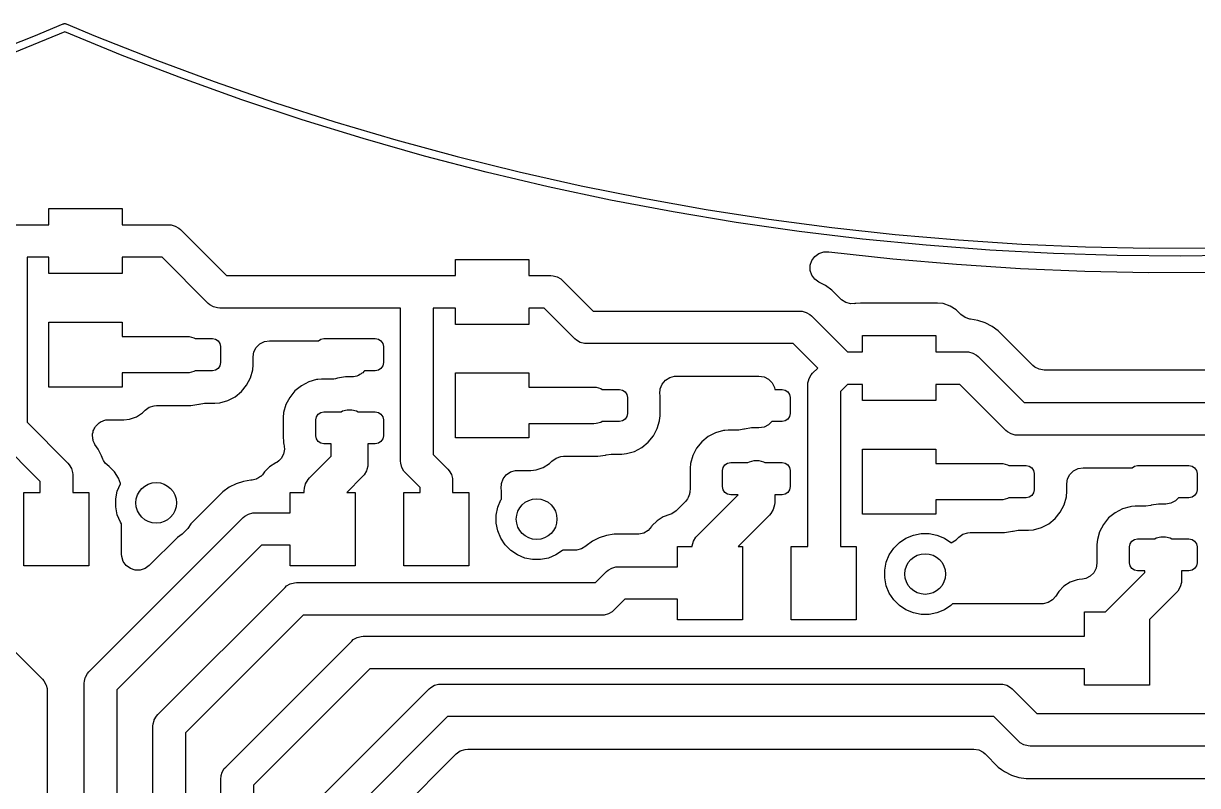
# Model space of a CAD drawing. Extents: x 139 to 278, y -178 to -21.
# Drawn here: x 207.39 to 236.24, y -39.3 to -20.56 of the extents above; entities that cross this region are included whole.
import ezdxf

# ---------------------------------------------------------------- set-up
doc = ezdxf.new("R2010")
doc.units = 0
doc.layers.add('BLACK', color=7, linetype='CONTINUOUS')

msp = doc.modelspace()

# ---------------------------------------------------------------- linework, layer by layer
at = {"layer": 'BLACK', "linetype": 'CONTINUOUS'}
for p, q in [((208.40001, -20.765417), (206.988365, -21.343502)), ((207.641166, -20.869508), (208.361063, -20.56526)), ((208.361063, -20.56526), (208.374807, -20.56335)), ((208.374807, -20.56335), (208.387651, -20.558138)), ((208.387651, -20.558138), (208.399988, -20.559852)), ((208.399988, -20.559852), (208.412334, -20.558137)), ((209.811626, -21.343489), (208.40001, -20.765417)), ((208.412334, -20.558137), (208.425185, -20.563352)), ((208.425185, -20.563352), (208.438922, -20.565261)), ((208.438922, -20.565261), (208.438928, -20.565247)), ((208.438928, -20.565247), (209.158825, -20.869495)), ((206.188125, -21.44566), (207.641166, -20.869508)), ((209.158825, -20.869495), (210.611865, -21.445646)), ((211.275101, -21.904926), (209.811626, -21.343489)), ((210.611865, -21.445646), (212.077424, -21.989165)), ((212.750763, -22.4335), (211.275101, -21.904926)), ((212.077424, -21.989165), (213.55477, -22.499779)), ((214.237875, -22.928948), (212.750763, -22.4335)), ((213.55477, -22.499779), (215.043162, -22.977233)), ((215.735693, -23.391021), (214.237875, -22.928948)), ((215.043162, -22.977233), (216.541859, -23.421289)), ((217.243468, -23.819489), (215.735693, -23.391021)), ((216.541859, -23.421289), (218.050109, -23.831724)), ((218.760446, -24.214137), (217.243468, -23.819489)), ((218.050109, -23.831724), (219.567159, -24.208334)), ((220.285869, -24.574769), (218.760446, -24.214137)), ((219.567159, -24.208334), (221.092251, -24.550929)), ((221.818974, -24.901203), (220.285869, -24.574769)), ((221.092251, -24.550929), (222.624621, -24.859339)), ((223.358995, -25.193276), (221.818974, -24.901203)), ((222.624621, -24.859339), (224.163504, -25.13341)), ((208.0083, -25.51), (208.0083, -25.1099)), ((208.0083, -25.1099), (209.8117, -25.1099)), ((209.8117, -25.1099), (209.8117, -25.51)), ((224.905161, -25.450843), (223.358995, -25.193276)), ((224.163504, -25.13341), (225.70813, -25.373004)), ((225.70813, -25.373004), (227.257728, -25.578001)), ((207.055, -25.51), (208.0083, -25.51)), ((209.8117, -25.51), (210.961, -25.51)), ((210.961, -25.51), (211.01321, -25.513422)), ((211.01321, -25.513422), (211.114074, -25.540448)), ((211.114074, -25.540448), (211.204505, -25.592659)), ((211.204505, -25.592659), (211.243843, -25.627157)), ((211.243843, -25.627157), (212.376686, -26.76)), ((226.456699, -25.673775), (224.905161, -25.450843)), ((228.012834, -25.86196), (226.456699, -25.673775)), ((227.257728, -25.578001), (228.811521, -25.7483)), ((229.572788, -26.015305), (228.012834, -25.86196)), ((228.811521, -25.7483), (230.368734, -25.883815)), ((230.368734, -25.883815), (231.928587, -25.984478)), ((226.839205, -26.286032), (226.940199, -26.212656)), ((226.940199, -26.212656), (227.058923, -26.17408)), ((227.058923, -26.17408), (227.173669, -26.172613)), ((227.173669, -26.172613), (227.177257, -26.173087)), ((227.177257, -26.173087), (227.185629, -26.174195)), ((227.185629, -26.174195), (228.752771, -26.345957)), ((231.135781, -26.133731), (229.572788, -26.015305)), ((232.70103, -26.217181), (231.135781, -26.133731)), ((231.928587, -25.984478), (233.490302, -26.050239)), ((234.267754, -26.265613), (232.70103, -26.217181)), ((233.490302, -26.050239), (235.053096, -26.081065)), ((235.053096, -26.081065), (236.616188, -26.07694)), ((237.399257, -26.257386), (235.83517, -26.279002)), ((208.0083, -26.31), (207.475, -26.31)), ((207.475, -26.31), (207.475, -30.368314)), ((208.0083, -26.7101), (208.0083, -26.31)), ((210.795314, -26.31), (209.8117, -26.31)), ((209.8117, -26.31), (209.8117, -26.7101)), ((211.928157, -27.442843), (210.795314, -26.31)), ((218.0083, -26.76), (218.0083, -26.3599)), ((218.0083, -26.3599), (219.8117, -26.3599)), ((219.8117, -26.3599), (219.8117, -26.76)), ((226.727254, -26.505751), (226.76583, -26.387026)), ((226.727255, -26.630586), (226.727254, -26.505751)), ((226.76583, -26.387026), (226.839205, -26.286032)), ((228.752771, -26.345957), (230.323362, -26.482636)), ((230.323362, -26.482636), (231.896616, -26.584163)), ((235.83517, -26.279002), (234.267754, -26.265613)), ((209.8117, -26.7101), (208.0083, -26.7101)), ((212.376686, -26.76), (217.025, -26.76)), ((217.025, -26.76), (218.0083, -26.76)), ((219.8117, -26.76), (220.351, -26.76)), ((220.351, -26.76), (220.40321, -26.763422)), ((220.40321, -26.763422), (220.504074, -26.790448)), ((220.504074, -26.790448), (220.594505, -26.842659)), ((226.765831, -26.74931), (226.727255, -26.630586)), ((226.839207, -26.850304), (226.765831, -26.74931)), ((231.896616, -26.584163), (233.471746, -26.650489)), ((233.471746, -26.650489), (235.047966, -26.68158)), ((235.047966, -26.68158), (236.624487, -26.67742)), ((220.594505, -26.842659), (220.633843, -26.877157)), ((220.633843, -26.877157), (221.390685, -27.634)), ((226.940201, -26.923679), (226.839207, -26.850304)), ((227.104199, -27.007239), (226.940201, -26.923679)), ((227.257069, -27.118306), (227.104199, -27.007239)), ((227.25707, -27.118307), (227.257069, -27.118306)), ((227.257074, -27.11831), (227.25707, -27.118307)), ((227.477118, -27.338354), (227.257074, -27.11831)), ((227.496707, -27.356667), (227.477118, -27.338354)), ((227.602404, -27.423088), (227.496707, -27.356667)), ((211.967495, -27.477341), (211.928157, -27.442843)), ((212.057926, -27.529552), (211.967495, -27.477341)), ((212.15879, -27.556578), (212.057926, -27.529552)), ((212.211, -27.56), (212.15879, -27.556578)), ((216.655, -27.56), (212.211, -27.56)), ((216.655, -31.324), (216.655, -27.56)), ((218.0083, -27.56), (217.455, -27.56)), ((217.455, -27.56), (217.455, -31.158314)), ((218.0083, -27.9601), (218.0083, -27.56)), ((220.185314, -27.56), (219.8117, -27.56)), ((219.8117, -27.56), (219.8117, -27.9601)), ((220.942158, -28.316843), (220.185314, -27.56)), ((221.390685, -27.634), (226.475, -27.634)), ((226.475, -27.634), (226.52721, -27.637422)), ((226.52721, -27.637422), (226.628074, -27.664448)), ((226.628074, -27.664448), (226.718505, -27.716659)), ((227.723454, -27.453596), (227.602404, -27.423088)), ((227.806326, -27.448012), (227.723454, -27.453596)), ((227.80678, -27.452041), (227.806326, -27.448012)), ((227.829044, -27.449532), (227.80678, -27.452041)), ((227.829045, -27.449532), (227.829044, -27.449532)), ((227.847092, -27.447498), (227.829045, -27.449532)), ((227.963337, -27.4344), (227.847092, -27.447498)), ((227.963346, -27.4344), (227.963337, -27.4344)), ((229.856654, -27.4344), (227.963346, -27.4344)), ((229.856662, -27.4344), (229.856654, -27.4344)), ((229.990951, -27.449531), (229.856662, -27.4344)), ((229.990953, -27.449531), (229.990951, -27.449531)), ((229.990955, -27.449532), (229.990953, -27.449531)), ((230.161222, -27.509111), (229.990955, -27.449532)), ((230.313962, -27.605084), (230.161222, -27.509111)), ((230.429671, -27.720793), (230.313962, -27.605084)), ((208.0083, -29.5041), (208.0083, -27.9039)), ((208.0083, -27.9039), (209.8117, -27.9039)), ((209.8117, -27.9039), (209.8117, -28.254)), ((219.8117, -27.9601), (218.0083, -27.9601)), ((226.718505, -27.716659), (226.757843, -27.751157)), ((226.757843, -27.751157), (227.641686, -28.635)), ((230.530662, -27.794167), (230.429671, -27.720793)), ((230.649387, -27.832743), (230.530662, -27.794167)), ((230.66048, -27.8345), (230.649387, -27.832743)), ((230.660481, -27.8345), (230.66048, -27.8345)), ((230.847118, -27.86406), (230.660481, -27.8345)), ((230.847119, -27.86406), (230.847118, -27.86406)), ((230.847123, -27.864061), (230.847119, -27.86406)), ((231.02683, -27.922452), (230.847123, -27.864061)), ((231.195201, -28.008241), (231.02683, -27.922452)), ((209.8117, -28.254), (211.402048, -28.254)), ((211.402048, -28.254), (211.460785, -28.25785)), ((211.460785, -28.25785), (211.574256, -28.288254)), ((228.0083, -28.635), (228.0083, -28.2349)), ((228.0083, -28.2349), (229.8117, -28.2349)), ((229.8117, -28.2349), (229.8117, -28.635)), ((231.348069, -28.119306), (231.195201, -28.008241)), ((231.348078, -28.119314), (231.348069, -28.119306)), ((232.196401, -28.967636), (231.348078, -28.119314)), ((211.574256, -28.288254), (211.610189, -28.309)), ((211.610189, -28.309), (212.034548, -28.309)), ((212.034548, -28.309), (212.110128, -28.324034)), ((212.110128, -28.324034), (212.174202, -28.366846)), ((212.174202, -28.366846), (212.217014, -28.43092)), ((212.217014, -28.43092), (212.232048, -28.5065)), ((212.232048, -28.5065), (212.232048, -28.9015)), ((213.052076, -28.636202), (213.10875, -28.524974)), ((213.10875, -28.524974), (213.197022, -28.436702)), ((213.197022, -28.436702), (213.30825, -28.380028)), ((213.30825, -28.380028), (213.431548, -28.3605)), ((213.431548, -28.3605), (214.639392, -28.3605)), ((214.639392, -28.3605), (214.693968, -28.324034)), ((214.693968, -28.324034), (214.769548, -28.309)), ((214.769548, -28.309), (216.034548, -28.309)), ((216.034548, -28.309), (216.110128, -28.324034)), ((216.110128, -28.324034), (216.174202, -28.366846)), ((216.174202, -28.366846), (216.217014, -28.43092)), ((216.217014, -28.43092), (216.232048, -28.5065)), ((216.232048, -28.5065), (216.232048, -28.9015)), ((220.981495, -28.351341), (220.942158, -28.316843)), ((221.071926, -28.403552), (220.981495, -28.351341)), ((221.17279, -28.430578), (221.071926, -28.403552)), ((221.225, -28.434), (221.17279, -28.430578)), ((226.309314, -28.434), (221.225, -28.434)), ((226.910314, -29.035), (226.309314, -28.434)), ((213.032548, -28.7595), (213.052076, -28.636202)), ((213.032548, -28.959397), (213.032548, -28.7595)), ((227.641686, -28.635), (228.0083, -28.635)), ((229.8117, -28.635), (230.566, -28.635)), ((230.566, -28.635), (230.61821, -28.638422)), ((230.61821, -28.638422), (230.719074, -28.665448)), ((230.719074, -28.665448), (230.809505, -28.717659)), ((230.809505, -28.717659), (230.848843, -28.752157)), ((230.848843, -28.752157), (231.981686, -29.885)), ((211.574256, -29.119746), (211.460785, -29.15015)), ((211.610189, -29.099), (211.574256, -29.119746)), ((212.034548, -29.099), (211.610189, -29.099)), ((212.110128, -29.083966), (212.034548, -29.099)), ((212.174202, -29.041154), (212.110128, -29.083966)), ((212.217014, -28.97708), (212.174202, -29.041154)), ((212.232048, -28.9015), (212.217014, -28.97708)), ((212.966123, -29.273617), (213.021961, -29.078475)), ((213.021961, -29.078475), (213.02282, -29.068821)), ((213.02282, -29.068821), (213.032547, -28.959404)), ((213.032547, -28.959404), (213.032548, -28.959397)), ((215.749945, -29.117378), (215.724975, -29.148752)), ((215.768324, -29.099), (215.749945, -29.117378)), ((216.034548, -29.099), (215.768324, -29.099)), ((216.110128, -29.083966), (216.034548, -29.099)), ((216.174202, -29.041154), (216.110128, -29.083966)), ((216.217014, -28.97708), (216.174202, -29.041154)), ((216.232048, -28.9015), (216.217014, -28.97708)), ((226.782157, -29.163157), (226.910314, -29.035)), ((232.24401, -29.008298), (232.196401, -28.967636)), ((232.355238, -29.064972), (232.24401, -29.008298)), ((232.478536, -29.0845), (232.355238, -29.064972)), ((237.111351, -29.0845), (232.478536, -29.0845)), ((211.402048, -29.154), (209.8117, -29.154)), ((209.8117, -29.154), (209.8117, -29.5041)), ((211.460785, -29.15015), (211.402048, -29.154)), ((212.872147, -29.453524), (212.966123, -29.273617)), ((214.397425, -29.374927), (214.217525, -29.468899)), ((214.397428, -29.374926), (214.397425, -29.374927)), ((214.592571, -29.319087), (214.397428, -29.374926)), ((214.592573, -29.319087), (214.592571, -29.319087)), ((214.624334, -29.316263), (214.592573, -29.319087)), ((214.711659, -29.3085), (214.624334, -29.316263)), ((214.971518, -29.3085), (214.711659, -29.3085)), ((215.01657, -29.305948), (214.971518, -29.3085)), ((215.056549, -29.301404), (215.01657, -29.305948)), ((215.109222, -29.284291), (215.056549, -29.301404)), ((215.303631, -29.2535), (215.109222, -29.284291)), ((215.478096, -29.2535), (215.303631, -29.2535)), ((215.500553, -29.250948), (215.478096, -29.2535)), ((215.539191, -29.240244), (215.500553, -29.250948)), ((215.578798, -29.233972), (215.539191, -29.240244)), ((215.599004, -29.223676), (215.578798, -29.233972)), ((215.620857, -29.217623), (215.599004, -29.223676)), ((215.654299, -29.195501), (215.620857, -29.217623)), ((215.690026, -29.177298), (215.654299, -29.195501)), ((215.70606, -29.161263), (215.690026, -29.177298)), ((215.724975, -29.148752), (215.70606, -29.161263)), ((218.0083, -30.7541), (218.0083, -29.1539)), ((218.0083, -29.1539), (219.8117, -29.1539)), ((219.8117, -29.1539), (219.8117, -29.504)), ((223.038435, -29.544284), (223.085038, -29.428475)), ((223.085038, -29.428475), (223.165148, -29.332735)), ((223.165148, -29.332735), (223.270922, -29.266435)), ((223.270922, -29.266435), (223.392006, -29.236067)), ((223.392006, -29.236067), (223.427333, -29.2345)), ((223.427333, -29.2345), (225.4655, -29.2345)), ((225.4655, -29.2345), (225.588798, -29.254028)), ((225.588798, -29.254028), (225.700026, -29.310702)), ((225.700026, -29.310702), (225.788298, -29.398974)), ((225.788298, -29.398974), (225.844972, -29.510202)), ((226.665, -29.446), (226.668422, -29.39379)), ((226.668422, -29.39379), (226.679528, -29.352341)), ((226.679528, -29.352341), (226.695448, -29.292926)), ((226.695448, -29.292926), (226.747659, -29.202495)), ((226.747659, -29.202495), (226.782157, -29.163157)), ((209.8117, -29.5041), (208.0083, -29.5041)), ((212.586572, -29.739099), (212.74388, -29.610832)), ((212.74388, -29.610832), (212.872147, -29.453524)), ((214.060212, -29.597172), (213.931947, -29.754477)), ((214.06022, -29.597164), (214.060212, -29.597172)), ((214.217525, -29.468899), (214.06022, -29.597164)), ((219.8117, -29.504), (221.402048, -29.504)), ((221.402048, -29.504), (221.460785, -29.50785)), ((221.460785, -29.50785), (221.574256, -29.538254)), ((221.574256, -29.538254), (221.610189, -29.559)), ((221.610189, -29.559), (222.034548, -29.559)), ((222.034548, -29.559), (222.110128, -29.574034)), ((222.110128, -29.574034), (222.174202, -29.616846)), ((222.174202, -29.616846), (222.217014, -29.68092)), ((222.217014, -29.68092), (222.232048, -29.7565)), ((223.0299, -29.668827), (223.038435, -29.544284)), ((223.032547, -29.698608), (223.0299, -29.668827)), ((223.032548, -30.209393), (223.032547, -29.698608)), ((225.844972, -29.510202), (225.852701, -29.559)), ((225.852701, -29.559), (226.034548, -29.559)), ((226.034548, -29.559), (226.110128, -29.574034)), ((226.110128, -29.574034), (226.174202, -29.616846)), ((226.174202, -29.616846), (226.217014, -29.68092)), ((226.217014, -29.68092), (226.232048, -29.7565)), ((226.665, -33.4203), (226.665, -29.446)), ((227.641686, -29.435), (227.465, -29.611686)), ((227.465, -29.611686), (227.465, -33.4203)), ((228.0083, -29.435), (227.641686, -29.435)), ((228.0083, -29.8351), (228.0083, -29.435)), ((230.400314, -29.435), (229.8117, -29.435)), ((229.8117, -29.435), (229.8117, -29.8351)), ((231.533157, -30.567843), (230.400314, -29.435)), ((210.376516, -30.071361), (210.477507, -29.997988)), ((210.477507, -29.997988), (210.596232, -29.959412)), ((210.596232, -29.959412), (210.658649, -29.9545)), ((210.658649, -29.9545), (211.500462, -29.9545)), ((211.500462, -29.9545), (211.500465, -29.9545)), ((211.500465, -29.9545), (211.694874, -29.923709)), ((211.694874, -29.923709), (211.709285, -29.919026)), ((211.709285, -29.919026), (211.832579, -29.899499)), ((211.832579, -29.899499), (212.092437, -29.899499)), ((212.092437, -29.899499), (212.09244, -29.899499)), ((212.09244, -29.899499), (212.211523, -29.888913)), ((212.211523, -29.888913), (212.406665, -29.833075)), ((212.406665, -29.833075), (212.586572, -29.739099)), ((213.837973, -29.934381), (213.782134, -30.129529)), ((213.837975, -29.934377), (213.837973, -29.934381)), ((213.931947, -29.754477), (213.837975, -29.934377)), ((222.232048, -29.7565), (222.232048, -30.1515)), ((226.232048, -29.7565), (226.232048, -30.1515)), ((229.8117, -29.8351), (228.0083, -29.8351)), ((231.981686, -29.885), (237.225, -29.885)), ((209.856654, -30.3046), (209.990955, -30.289468)), ((209.990955, -30.289468), (210.161222, -30.229889)), ((210.161222, -30.229889), (210.313962, -30.133916)), ((210.313962, -30.133916), (210.376516, -30.071361)), ((213.782133, -30.129532), (213.771548, -30.248595)), ((213.771548, -30.248595), (213.771548, -30.759388)), ((213.782134, -30.129529), (213.782133, -30.129532)), ((214.572048, -30.3065), (214.587082, -30.23092)), ((214.587082, -30.23092), (214.629894, -30.166846)), ((214.629894, -30.166846), (214.693968, -30.124034)), ((214.693968, -30.124034), (214.769548, -30.109)), ((214.769548, -30.109), (215.193907, -30.109)), ((215.193907, -30.109), (215.22984, -30.088254)), ((215.22984, -30.088254), (215.343311, -30.05785)), ((215.343311, -30.05785), (215.460785, -30.05785)), ((215.460785, -30.05785), (215.574256, -30.088254)), ((215.574256, -30.088254), (215.610189, -30.109)), ((215.610189, -30.109), (216.034548, -30.109)), ((216.034548, -30.109), (216.110128, -30.124034)), ((216.110128, -30.124034), (216.174202, -30.166846)), ((216.174202, -30.166846), (216.217014, -30.23092)), ((216.217014, -30.23092), (216.232048, -30.3065)), ((222.174202, -30.291154), (222.110128, -30.333966)), ((222.217014, -30.22708), (222.174202, -30.291154)), ((222.232048, -30.1515), (222.217014, -30.22708)), ((223.022348, -30.324128), (223.032547, -30.209404)), ((223.032547, -30.209404), (223.032548, -30.209393)), ((226.174202, -30.291154), (226.110128, -30.333966)), ((226.217014, -30.22708), (226.174202, -30.291154)), ((226.232048, -30.1515), (226.217014, -30.22708)), ((207.475, -30.368314), (208.478891, -31.372205)), ((209.096911, -30.61496), (209.102401, -30.580302)), ((209.102401, -30.580302), (209.114979, -30.555615)), ((209.114979, -30.555615), (209.12305, -30.529107)), ((209.12305, -30.529107), (209.143145, -30.500336)), ((209.143145, -30.500336), (209.159075, -30.469073)), ((209.159075, -30.469073), (209.178665, -30.449482)), ((209.178665, -30.449482), (209.194533, -30.426765)), ((209.194533, -30.426765), (209.222535, -30.405612)), ((209.222535, -30.405612), (209.247346, -30.380802)), ((209.247346, -30.380802), (209.272033, -30.368223)), ((209.272033, -30.368223), (209.294143, -30.351522)), ((209.294143, -30.351522), (209.327308, -30.340059)), ((209.327308, -30.340059), (209.358575, -30.324128)), ((209.358575, -30.324128), (209.385943, -30.319793)), ((209.385943, -30.319793), (209.412129, -30.310743)), ((209.412129, -30.310743), (209.44721, -30.310089)), ((209.44721, -30.310089), (209.481872, -30.3046)), ((209.481872, -30.3046), (209.856652, -30.3046)), ((209.856652, -30.3046), (209.856654, -30.3046)), ((214.572048, -30.7015), (214.572048, -30.3065)), ((216.232048, -30.3065), (216.232048, -30.7015)), ((221.402048, -30.404), (219.8117, -30.404)), ((219.8117, -30.404), (219.8117, -30.7541)), ((221.460785, -30.40015), (221.402048, -30.404)), ((221.574256, -30.369746), (221.460785, -30.40015)), ((221.610189, -30.349), (221.574256, -30.369746)), ((222.034548, -30.349), (221.610189, -30.349)), ((222.110128, -30.333966), (222.034548, -30.349)), ((222.872147, -30.703524), (222.966123, -30.523617)), ((222.966123, -30.523617), (223.021961, -30.328475)), ((223.021961, -30.328475), (223.022348, -30.324128)), ((224.592571, -30.569087), (224.397428, -30.624926)), ((224.592573, -30.569087), (224.592571, -30.569087)), ((224.624334, -30.566263), (224.592573, -30.569087)), ((224.711659, -30.5585), (224.624334, -30.566263)), ((224.971518, -30.5585), (224.711659, -30.5585)), ((225.094807, -30.538974), (224.971518, -30.5585)), ((225.109221, -30.53429), (225.094807, -30.538974)), ((225.280247, -30.507203), (225.109221, -30.53429)), ((225.303631, -30.5035), (225.280247, -30.507203)), ((225.4655, -30.5035), (225.303631, -30.5035)), ((225.588798, -30.483972), (225.4655, -30.5035)), ((225.700026, -30.427298), (225.588798, -30.483972)), ((225.778324, -30.349), (225.700026, -30.427298)), ((226.034548, -30.349), (225.778324, -30.349)), ((226.110128, -30.333966), (226.034548, -30.349)), ((231.572495, -30.602341), (231.533157, -30.567843)), ((207.796048, -31.820734), (206.792157, -30.816843)), ((209.082872, -30.703599), (209.087206, -30.676231)), ((209.088361, -30.73826), (209.082872, -30.703599)), ((209.086691, -30.64853), (209.096911, -30.61496)), ((209.087206, -30.676231), (209.086691, -30.64853)), ((209.089015, -30.773343), (209.088361, -30.73826)), ((209.098065, -30.799528), (209.089015, -30.773343)), ((209.1024, -30.826897), (209.098065, -30.799528)), ((209.118331, -30.858163), (209.1024, -30.826897)), ((209.129794, -30.891329), (209.118331, -30.858163)), ((213.771548, -30.759388), (213.776093, -30.810506)), ((213.776093, -30.810506), (213.782135, -30.878475)), ((214.587082, -30.77708), (214.572048, -30.7015)), ((214.629894, -30.841154), (214.587082, -30.77708)), ((214.693968, -30.883966), (214.629894, -30.841154)), ((216.174202, -30.841154), (216.110128, -30.883966)), ((216.217014, -30.77708), (216.174202, -30.841154)), ((216.232048, -30.7015), (216.217014, -30.77708)), ((219.8117, -30.7541), (218.0083, -30.7541)), ((222.586572, -30.989099), (222.74388, -30.860832)), ((222.74388, -30.860832), (222.872147, -30.703524)), ((224.060212, -30.847172), (223.931947, -31.004477)), ((224.06022, -30.847164), (224.060212, -30.847172)), ((224.217525, -30.718899), (224.06022, -30.847164)), ((224.397425, -30.624927), (224.217525, -30.718899)), ((224.397428, -30.624926), (224.397425, -30.624927)), ((231.662926, -30.654552), (231.572495, -30.602341)), ((231.76379, -30.681578), (231.662926, -30.654552)), ((231.816, -30.685), (231.76379, -30.681578)), ((236.665, -30.685), (231.816, -30.685)), ((209.142812, -30.915743), (209.129794, -30.891329)), ((209.222808, -31.025849), (209.142812, -30.915743)), ((209.308595, -31.194216), (209.222808, -31.025849)), ((213.78014, -31.148508), (213.719557, -31.257656)), ((213.804029, -31.02598), (213.78014, -31.148508)), ((213.782135, -30.878475), (213.787192, -30.896148)), ((213.787192, -30.896148), (213.788886, -30.902067)), ((213.788886, -30.902067), (213.804029, -31.02598)), ((214.769548, -30.899), (214.693968, -30.883966)), ((214.952048, -30.899), (214.769548, -30.899)), ((214.952048, -31.200556), (214.952048, -30.899)), ((216.034548, -30.899), (215.852048, -30.899)), ((215.852048, -30.899), (215.852048, -31.386952)), ((216.110128, -30.883966), (216.034548, -30.899)), ((217.455, -31.158314), (217.817843, -31.521158)), ((221.709285, -31.169026), (221.832579, -31.149499)), ((221.832579, -31.149499), (222.092437, -31.149499)), ((222.092437, -31.149499), (222.09244, -31.149499)), ((222.09244, -31.149499), (222.211523, -31.138913)), ((222.211523, -31.138913), (222.406665, -31.083075)), ((222.406665, -31.083075), (222.586572, -30.989099)), ((223.931947, -31.004477), (223.837975, -31.184377)), ((228.0083, -32.6291), (228.0083, -31.0289)), ((228.0083, -31.0289), (229.8117, -31.0289)), ((229.8117, -31.0289), (229.8117, -31.379)), ((208.478891, -31.372205), (208.513389, -31.411543)), ((208.513389, -31.411543), (208.5656, -31.501975)), ((209.335584, -31.277281), (209.308595, -31.194216)), ((209.352118, -31.308289), (209.335584, -31.277281)), ((209.397903, -31.376266), (209.352118, -31.308289)), ((209.491908, -31.458398), (209.397903, -31.376266)), ((213.588378, -31.366511), (213.435638, -31.462484)), ((213.615955, -31.356861), (213.588378, -31.366511)), ((213.665291, -31.314476), (213.615955, -31.356861)), ((213.719557, -31.257656), (213.665291, -31.314476)), ((214.419802, -31.732802), (214.952048, -31.200556)), ((215.848199, -31.445688), (215.82594, -31.528755)), ((215.852048, -31.386952), (215.848199, -31.445673)), ((215.848199, -31.445673), (215.848199, -31.445688)), ((216.658422, -31.37621), (216.655, -31.324)), ((216.685448, -31.477074), (216.658422, -31.37621)), ((220.161222, -31.479889), (220.313962, -31.383916)), ((220.313962, -31.383916), (220.376516, -31.321361)), ((220.376516, -31.321361), (220.477507, -31.247988)), ((220.477507, -31.247988), (220.596232, -31.209412)), ((220.596232, -31.209412), (220.658649, -31.2045)), ((220.658649, -31.2045), (221.500462, -31.2045)), ((221.500462, -31.2045), (221.500465, -31.2045)), ((221.500465, -31.2045), (221.694874, -31.173709)), ((221.694874, -31.173709), (221.709285, -31.169026)), ((223.782133, -31.379532), (223.771548, -31.498595)), ((223.782134, -31.379529), (223.782133, -31.379532)), ((223.837973, -31.184381), (223.782134, -31.379529)), ((223.837975, -31.184377), (223.837973, -31.184381)), ((224.587082, -31.48092), (224.629894, -31.416846)), ((224.629894, -31.416846), (224.693968, -31.374034)), ((224.693968, -31.374034), (224.769548, -31.359)), ((224.769548, -31.359), (225.193907, -31.359)), ((225.193907, -31.359), (225.22984, -31.338254)), ((225.22984, -31.338254), (225.343311, -31.30785)), ((225.343311, -31.30785), (225.460785, -31.30785)), ((225.460785, -31.30785), (225.574256, -31.338254)), ((225.574256, -31.338254), (225.610189, -31.359)), ((225.610189, -31.359), (226.034548, -31.359)), ((226.034548, -31.359), (226.110128, -31.374034)), ((226.110128, -31.374034), (226.174202, -31.416846)), ((226.174202, -31.416846), (226.217014, -31.48092)), ((229.8117, -31.379), (231.402048, -31.379)), ((231.402048, -31.379), (231.460785, -31.38285)), ((231.460785, -31.38285), (231.574256, -31.413254)), ((231.574256, -31.413254), (231.610189, -31.434)), ((231.610189, -31.434), (232.034548, -31.434)), ((232.034548, -31.434), (232.110128, -31.449034)), ((232.110128, -31.449034), (232.174202, -31.491846)), ((234.639392, -31.4855), (234.693968, -31.449034)), ((234.693968, -31.449034), (234.769548, -31.434)), ((234.769548, -31.434), (236.034548, -31.434)), ((236.034548, -31.434), (236.110128, -31.449034)), ((236.110128, -31.449034), (236.174202, -31.491846)), ((208.5656, -31.501975), (208.592626, -31.602838)), ((208.592626, -31.602838), (208.596048, -31.655048)), ((208.596048, -31.655048), (208.596048, -32.0923)), ((209.49841, -31.462484), (209.491908, -31.458398)), ((209.625964, -31.590038), (209.49841, -31.462484)), ((209.721937, -31.742778), (209.625964, -31.590038)), ((209.768988, -31.877242), (209.721937, -31.742778)), ((213.164065, -31.73164), (213.11332, -31.762941)), ((213.215261, -31.701054), (213.164065, -31.73164)), ((213.21714, -31.698903), (213.215261, -31.701054)), ((213.219569, -31.697405), (213.21714, -31.698903)), ((213.265316, -31.658102), (213.219569, -31.697405)), ((213.308084, -31.590038), (213.265316, -31.658102)), ((213.435638, -31.462484), (213.308084, -31.590038)), ((214.380998, -31.777049), (214.419802, -31.732802)), ((215.720246, -31.70515), (215.333096, -32.0923)), ((215.759049, -31.660902), (215.720246, -31.70515)), ((215.759057, -31.660895), (215.759049, -31.660902)), ((215.817794, -31.55916), (215.759057, -31.660895)), ((215.82594, -31.528755), (215.817794, -31.55916)), ((216.737659, -31.567505), (216.685448, -31.477074)), ((216.772157, -31.606843), (216.737659, -31.567505)), ((217.135, -31.969685), (216.772157, -31.606843)), ((217.817843, -31.521158), (217.852341, -31.560495)), ((217.852341, -31.560495), (217.904552, -31.650927)), ((217.904552, -31.650927), (217.931578, -31.75179)), ((219.176534, -31.756693), (219.254366, -31.659092)), ((219.254366, -31.659092), (219.35855, -31.590321)), ((219.35855, -31.590321), (219.478885, -31.557109)), ((219.478885, -31.557109), (219.523562, -31.5546)), ((219.523562, -31.5546), (219.856652, -31.5546)), ((219.856652, -31.5546), (219.856654, -31.5546)), ((219.856654, -31.5546), (219.990955, -31.539468)), ((219.990955, -31.539468), (220.161222, -31.479889)), ((223.771548, -31.498595), (223.771548, -32.009407)), ((224.572048, -31.5565), (224.587082, -31.48092)), ((224.572048, -31.9515), (224.572048, -31.5565)), ((226.217014, -31.48092), (226.232048, -31.5565)), ((226.232048, -31.5565), (226.232048, -31.9515)), ((232.174202, -31.491846), (232.217014, -31.55592)), ((232.217014, -31.55592), (232.232048, -31.6315)), ((232.232048, -31.6315), (232.232048, -32.0265)), ((233.052076, -31.761202), (233.10875, -31.649974)), ((233.10875, -31.649974), (233.197022, -31.561702)), ((233.197022, -31.561702), (233.30825, -31.505028)), ((233.30825, -31.505028), (233.431548, -31.4855)), ((233.431548, -31.4855), (234.639392, -31.4855)), ((236.174202, -31.491846), (236.217014, -31.55592)), ((236.217014, -31.55592), (236.232048, -31.6315)), ((236.232048, -31.6315), (236.232048, -32.0265)), ((207.796048, -32.0923), (207.796048, -31.820734)), ((209.69306, -32.059715), (209.768079, -31.878603)), ((209.768079, -31.878603), (209.768988, -31.877242)), ((212.443798, -31.967241), (212.29093, -32.078306)), ((212.612169, -31.881452), (212.443798, -31.967241)), ((212.791876, -31.823061), (212.612169, -31.881452)), ((212.978531, -31.793498), (212.791876, -31.823061)), ((212.99087, -31.792527), (212.978531, -31.793498)), ((212.991447, -31.792391), (212.99087, -31.792527)), ((212.992019, -31.792435), (212.991447, -31.792391)), ((213.011686, -31.787652), (212.992019, -31.792435)), ((213.108096, -31.765079), (213.011686, -31.787652)), ((213.110545, -31.763615), (213.108096, -31.765079)), ((213.11332, -31.762941), (213.110545, -31.763615)), ((214.288, -32.051), (214.29185, -31.992263)), ((214.29185, -31.992263), (214.322254, -31.878792)), ((214.322254, -31.878792), (214.380991, -31.777057)), ((214.380991, -31.777057), (214.380998, -31.777049)), ((217.135, -32.0923), (217.135, -31.969685)), ((217.931578, -31.75179), (217.935, -31.804)), ((217.935, -31.804), (217.935, -32.0923)), ((219.127071, -31.998275), (219.132671, -31.873568)), ((219.1326, -32.047346), (219.127071, -31.998275)), ((219.132671, -31.873568), (219.176534, -31.756693)), ((223.771491, -32.018237), (223.767293, -32.055295)), ((223.771549, -32.018237), (223.771491, -32.018237)), ((223.771548, -32.009407), (223.771814, -32.01539)), ((223.771814, -32.01539), (223.771548, -32.017729)), ((223.771548, -32.017729), (223.771549, -32.018237)), ((224.587082, -32.02708), (224.572048, -31.9515)), ((224.629894, -32.091154), (224.587082, -32.02708)), ((226.217014, -32.02708), (226.174202, -32.091154)), ((226.232048, -31.9515), (226.217014, -32.02708)), ((232.232048, -32.0265), (232.217014, -32.10208)), ((233.032548, -31.8845), (233.052076, -31.761202)), ((233.032548, -32.084397), (233.032548, -31.8845)), ((236.232048, -32.0265), (236.217014, -32.10208)), ((207.395948, -33.8957), (207.395948, -32.0923)), ((207.395948, -32.0923), (207.796048, -32.0923)), ((208.596048, -32.0923), (208.996148, -32.0923)), ((208.996148, -32.0923), (208.996148, -33.8957)), ((209.654815, -32.251983), (209.69306, -32.059715)), ((209.654815, -32.448017), (209.654815, -32.251983)), ((212.290926, -32.07831), (211.499867, -32.869367)), ((212.290928, -32.078308), (212.290926, -32.078309)), ((212.290926, -32.078309), (212.290926, -32.07831)), ((212.29093, -32.078306), (212.290928, -32.078308)), ((213.9379, -32.594), (213.9379, -32.0923)), ((213.9379, -32.0923), (214.288, -32.0923)), ((214.288, -32.0923), (214.288, -32.051)), ((215.333096, -32.0923), (215.5381, -32.0923)), ((215.5381, -32.0923), (215.5381, -33.8957)), ((216.7319, -33.8957), (216.7319, -32.0923)), ((216.7319, -32.0923), (217.135, -32.0923)), ((217.935, -32.0923), (218.3321, -32.0923)), ((218.3321, -32.0923), (218.3321, -33.8957)), ((219.04306, -32.459715), (219.118079, -32.278603)), ((219.118079, -32.278603), (219.1326, -32.25687)), ((219.1326, -32.047347), (219.1326, -32.047346)), ((219.1326, -32.25687), (219.1326, -32.047347)), ((223.655341, -32.315183), (223.427949, -32.542575)), ((223.706065, -32.253058), (223.655341, -32.315183)), ((223.715426, -32.232482), (223.706065, -32.253058)), ((223.728717, -32.214189), (223.715426, -32.232482)), ((223.741129, -32.175985), (223.728717, -32.214189)), ((223.757761, -32.139431), (223.741129, -32.175985)), ((223.760305, -32.116968), (223.757761, -32.139431)), ((223.767293, -32.095464), (223.760305, -32.116968)), ((223.767293, -32.055295), (223.767293, -32.095464)), ((223.952802, -33.149802), (224.952048, -32.150556)), ((224.693968, -32.133966), (224.629894, -32.091154)), ((224.769548, -32.149), (224.693968, -32.133966)), ((224.952048, -32.149), (224.769548, -32.149)), ((224.952048, -32.150556), (224.952048, -32.149)), ((226.034548, -32.149), (225.852048, -32.149)), ((225.852048, -32.149), (225.852048, -32.336952)), ((226.110128, -32.133966), (226.034548, -32.149)), ((226.174202, -32.091154), (226.110128, -32.133966)), ((231.402048, -32.279), (229.8117, -32.279)), ((229.8117, -32.279), (229.8117, -32.6291)), ((231.460785, -32.27515), (231.402048, -32.279)), ((231.574256, -32.244746), (231.460785, -32.27515)), ((231.610189, -32.224), (231.574256, -32.244746)), ((232.034548, -32.224), (231.610189, -32.224)), ((232.110128, -32.208966), (232.034548, -32.224)), ((232.174202, -32.166154), (232.110128, -32.208966)), ((232.217014, -32.10208), (232.174202, -32.166154)), ((232.966123, -32.398617), (233.021961, -32.203475)), ((233.021961, -32.203475), (233.02426, -32.177623)), ((233.02426, -32.177623), (233.032547, -32.084404)), ((233.032547, -32.084404), (233.032548, -32.084397)), ((235.700026, -32.302298), (235.588798, -32.358972)), ((235.778324, -32.224), (235.700026, -32.302298)), ((236.034548, -32.224), (235.778324, -32.224)), ((236.110128, -32.208966), (236.034548, -32.224)), ((236.174202, -32.166154), (236.110128, -32.208966)), ((236.217014, -32.10208), (236.174202, -32.166154)), ((209.69306, -32.640285), (209.654815, -32.448017)), ((212.919926, -32.624448), (213.02079, -32.597422)), ((213.02079, -32.597422), (213.073, -32.594)), ((213.073, -32.594), (213.9379, -32.594)), ((219.004815, -32.651983), (219.04306, -32.459715)), ((223.427949, -32.542575), (223.326955, -32.615951)), ((225.817794, -32.50916), (225.759057, -32.610895)), ((225.848198, -32.395689), (225.817794, -32.50916)), ((225.852048, -32.336952), (225.848198, -32.395689)), ((232.74388, -32.735832), (232.872147, -32.578524)), ((232.872147, -32.578524), (232.966123, -32.398617)), ((234.217525, -32.593899), (234.06022, -32.722164)), ((234.397425, -32.499927), (234.217525, -32.593899)), ((234.397428, -32.499926), (234.397425, -32.499927)), ((234.592571, -32.444087), (234.397428, -32.499926)), ((234.592573, -32.444087), (234.592571, -32.444087)), ((234.624334, -32.441263), (234.592573, -32.444087)), ((234.711659, -32.4335), (234.624334, -32.441263)), ((234.971518, -32.4335), (234.711659, -32.4335)), ((235.094807, -32.413974), (234.971518, -32.4335)), ((235.109221, -32.40929), (235.094807, -32.413974)), ((235.285422, -32.381384), (235.109221, -32.40929)), ((235.303631, -32.3785), (235.285422, -32.381384)), ((235.4655, -32.3785), (235.303631, -32.3785)), ((235.588798, -32.358972), (235.4655, -32.3785)), ((208.997157, -36.504157), (212.790157, -32.711157)), ((209.768079, -32.821397), (209.69306, -32.640285)), ((209.796648, -32.864153), (209.768079, -32.821397)), ((209.796648, -33.609317), (209.796648, -32.864153)), ((211.499867, -32.869367), (211.42301, -32.984393)), ((212.790157, -32.711157), (212.829495, -32.676659)), ((212.829495, -32.676659), (212.919926, -32.624448)), ((219.004815, -32.848017), (219.004815, -32.651983)), ((219.04306, -33.040285), (219.004815, -32.848017)), ((222.960639, -32.790483), (222.833082, -32.91804)), ((223.11338, -32.69451), (222.960639, -32.790483)), ((223.113382, -32.694508), (223.11338, -32.69451)), ((223.277595, -32.637048), (223.113382, -32.694508)), ((223.326955, -32.615951), (223.277595, -32.637048)), ((225.720246, -32.65515), (224.955096, -33.4203)), ((225.759057, -32.610895), (225.720246, -32.65515)), ((229.8117, -32.6291), (228.0083, -32.6291)), ((232.406665, -32.958075), (232.586572, -32.864099)), ((232.586572, -32.864099), (232.74388, -32.735832)), ((233.931947, -32.879477), (233.837975, -33.059377)), ((234.060212, -32.722172), (233.931947, -32.879477)), ((234.06022, -32.722164), (234.060212, -32.722172)), ((211.284393, -33.12301), (211.169367, -33.199868)), ((211.42301, -32.984393), (211.284393, -33.12301)), ((219.118079, -33.221397), (219.04306, -33.040285)), ((221.718876, -33.151061), (221.539169, -33.209452)), ((221.718882, -33.15106), (221.718876, -33.151061)), ((221.905518, -33.1215), (221.718882, -33.15106)), ((222.094481, -33.1215), (221.905518, -33.1215)), ((222.484721, -33.1215), (222.094481, -33.1215)), ((222.51156, -33.120596), (222.484721, -33.1215)), ((222.633265, -33.092818), (222.51156, -33.120596)), ((222.740429, -33.028791), (222.633265, -33.092818)), ((222.822563, -32.934782), (222.740429, -33.028791)), ((222.833082, -32.91804), (222.822563, -32.934782)), ((223.913998, -33.194049), (223.952802, -33.149802)), ((229.078603, -33.218079), (229.259715, -33.14306)), ((229.259715, -33.14306), (229.451983, -33.104815)), ((229.451983, -33.104815), (229.648017, -33.104815)), ((229.648017, -33.104815), (229.840285, -33.14306)), ((229.840285, -33.14306), (230.021397, -33.218079)), ((230.376516, -33.196361), (230.477507, -33.122988)), ((230.477507, -33.122988), (230.596232, -33.084412)), ((230.596232, -33.084412), (230.658649, -33.0795)), ((230.658649, -33.0795), (231.500462, -33.0795)), ((231.500462, -33.0795), (231.500465, -33.0795)), ((231.500465, -33.0795), (231.694874, -33.048709)), ((231.694874, -33.048709), (231.709285, -33.044026)), ((231.709285, -33.044026), (231.832579, -33.024499)), ((231.832579, -33.024499), (232.092437, -33.024499)), ((232.092437, -33.024499), (232.09244, -33.024499)), ((232.09244, -33.024499), (232.211523, -33.013913)), ((232.211523, -33.013913), (232.406665, -32.958075)), ((233.837973, -33.059381), (233.782134, -33.254529)), ((233.837975, -33.059377), (233.837973, -33.059381)), ((235.22984, -33.213254), (235.343311, -33.18285)), ((235.343311, -33.18285), (235.460785, -33.18285)), ((235.460785, -33.18285), (235.574256, -33.213254)), ((213.238686, -33.394), (209.68, -36.952686)), ((211.169367, -33.199868), (210.47778, -33.891455)), ((213.9379, -33.394), (213.238686, -33.394)), ((213.9379, -33.8957), (213.9379, -33.394)), ((219.22699, -33.384393), (219.118079, -33.221397)), ((219.365607, -33.52301), (219.22699, -33.384393)), ((221.206697, -33.415901), (221.100258, -33.481127)), ((221.217929, -33.406307), (221.206697, -33.415901)), ((221.370798, -33.295241), (221.217929, -33.406307)), ((221.539169, -33.209452), (221.370798, -33.295241)), ((223.4629, -33.922), (223.4629, -33.4203)), ((223.4629, -33.4203), (223.824127, -33.4203)), ((223.824127, -33.4203), (223.82485, -33.409263)), ((223.82485, -33.409263), (223.855254, -33.295792)), ((223.855254, -33.295792), (223.913991, -33.194057)), ((223.913991, -33.194057), (223.913998, -33.194049)), ((224.955096, -33.4203), (225.0631, -33.4203)), ((225.0631, -33.4203), (225.0631, -35.2237)), ((226.2569, -35.2237), (226.2569, -33.4203)), ((226.2569, -33.4203), (226.665, -33.4203)), ((227.465, -33.4203), (227.8571, -33.4203)), ((227.8571, -33.4203), (227.8571, -35.2237)), ((228.668079, -33.628603), (228.77699, -33.465607)), ((228.77699, -33.465607), (228.915607, -33.32699)), ((228.915607, -33.32699), (229.078603, -33.218079)), ((230.021397, -33.218079), (230.184393, -33.32699)), ((230.184393, -33.32699), (230.192585, -33.335182)), ((230.192585, -33.335182), (230.313962, -33.258916)), ((230.313962, -33.258916), (230.376516, -33.196361)), ((233.782133, -33.254532), (233.771548, -33.373595)), ((233.771548, -33.373595), (233.771548, -33.83339)), ((233.782134, -33.254529), (233.782133, -33.254532)), ((234.572048, -33.4315), (234.587082, -33.35592)), ((234.572048, -33.8265), (234.572048, -33.4315)), ((234.587082, -33.35592), (234.629894, -33.291846)), ((234.629894, -33.291846), (234.693968, -33.249034)), ((234.693968, -33.249034), (234.769548, -33.234)), ((234.769548, -33.234), (235.193907, -33.234)), ((235.193907, -33.234), (235.22984, -33.213254)), ((235.574256, -33.213254), (235.610189, -33.234)), ((235.610189, -33.234), (236.034548, -33.234)), ((236.034548, -33.234), (236.110128, -33.249034)), ((236.110128, -33.249034), (236.174202, -33.291846)), ((236.174202, -33.291846), (236.217014, -33.35592)), ((236.217014, -33.35592), (236.232048, -33.4315)), ((236.232048, -33.4315), (236.232048, -33.8265)), ((209.80156, -33.671734), (209.796648, -33.609317)), ((209.840136, -33.790459), (209.80156, -33.671734)), ((219.528603, -33.631921), (219.365607, -33.52301)), ((219.709715, -33.70694), (219.528603, -33.631921)), ((219.901983, -33.745185), (219.709715, -33.70694)), ((220.098017, -33.745185), (219.901983, -33.745185)), ((220.290285, -33.70694), (220.098017, -33.745185)), ((220.471397, -33.631921), (220.290285, -33.70694)), ((220.634393, -33.52301), (220.471397, -33.631921)), ((220.645903, -33.5115), (220.634393, -33.52301)), ((220.947566, -33.5115), (220.645903, -33.5115)), ((220.978873, -33.51027), (220.947566, -33.5115)), ((221.100258, -33.481127), (220.978873, -33.51027)), ((228.59306, -33.809715), (228.668079, -33.628603)), ((208.996148, -33.8957), (207.395948, -33.8957)), ((209.913512, -33.891453), (209.840136, -33.790459)), ((210.014506, -33.964829), (209.913512, -33.891453)), ((210.133231, -34.003405), (210.014506, -33.964829)), ((210.258065, -34.003405), (210.133231, -34.003405)), ((210.37679, -33.964829), (210.258065, -34.003405)), ((210.47778, -33.891455), (210.37679, -33.964829)), ((215.5381, -33.8957), (213.9379, -33.8957)), ((218.3321, -33.8957), (216.7319, -33.8957)), ((221.444314, -34.312), (221.717157, -34.039157)), ((221.717157, -34.039157), (221.756495, -34.004659)), ((221.756495, -34.004659), (221.76113, -34.001983)), ((221.76113, -34.001983), (221.846927, -33.952448)), ((221.846927, -33.952448), (221.94779, -33.925422)), ((221.94779, -33.925422), (222, -33.922)), ((222, -33.922), (223.4629, -33.922)), ((228.554815, -34.001983), (228.59306, -33.809715)), ((228.554815, -34.198017), (228.554815, -34.001983)), ((233.75202, -33.956688), (233.695346, -34.067916)), ((233.771548, -33.83339), (233.75202, -33.956688)), ((234.587082, -33.90208), (234.572048, -33.8265)), ((234.629894, -33.966154), (234.587082, -33.90208)), ((234.693968, -34.008966), (234.629894, -33.966154)), ((234.769548, -34.024), (234.693968, -34.008966)), ((234.952048, -34.024), (234.769548, -34.024)), ((234.952048, -34.060556), (234.952048, -34.024)), ((236.034548, -34.024), (235.852048, -34.024)), ((235.852048, -34.024), (235.852048, -34.246952)), ((236.110128, -34.008966), (236.034548, -34.024)), ((236.174202, -33.966154), (236.110128, -34.008966)), ((236.217014, -33.90208), (236.174202, -33.966154)), ((236.232048, -33.8265), (236.217014, -33.90208)), ((213.944926, -34.342448), (214.04579, -34.315422)), ((214.04579, -34.315422), (214.098, -34.312)), ((214.098, -34.312), (221.444314, -34.312)), ((228.59306, -34.390285), (228.554815, -34.198017)), ((233.113378, -34.304511), (232.960639, -34.400483)), ((233.283645, -34.244932), (233.113378, -34.304511)), ((233.33602, -34.23903), (233.283645, -34.244932)), ((233.417224, -34.229881), (233.33602, -34.23903)), ((233.495846, -34.212862), (233.417224, -34.229881)), ((233.607074, -34.156188), (233.495846, -34.212862)), ((233.695346, -34.067916), (233.607074, -34.156188)), ((233.982304, -35.0303), (234.952048, -34.060556)), ((235.848198, -34.305689), (235.817794, -34.41916)), ((235.852048, -34.246952), (235.848198, -34.305689)), ((210.687157, -37.557157), (213.815157, -34.429157)), ((213.815157, -34.429157), (213.854495, -34.394659)), ((213.854495, -34.394659), (213.944926, -34.342448)), ((228.668079, -34.571397), (228.59306, -34.390285)), ((228.77699, -34.734393), (228.668079, -34.571397)), ((232.815641, -34.555798), (232.759727, -34.644783)), ((232.833083, -34.528039), (232.815641, -34.555798)), ((232.960639, -34.400483), (232.833083, -34.528039)), ((235.720246, -34.56515), (235.0631, -35.222296)), ((235.759057, -34.520895), (235.720246, -34.56515)), ((235.817794, -34.41916), (235.759057, -34.520895)), ((205.802048, -34.636362), (207.852843, -36.687157)), ((222.165686, -34.722), (221.892843, -34.994843)), ((223.4629, -34.722), (222.165686, -34.722)), ((223.4629, -35.2237), (223.4629, -34.722)), ((228.915607, -34.87301), (228.77699, -34.734393)), ((229.078603, -34.981921), (228.915607, -34.87301)), ((230.184393, -34.87301), (230.021397, -34.981921)), ((230.225903, -34.8315), (230.184393, -34.87301)), ((232.421887, -34.8315), (230.225903, -34.8315)), ((232.448727, -34.830596), (232.421887, -34.8315)), ((232.570432, -34.802818), (232.448727, -34.830596)), ((232.677596, -34.73879), (232.570432, -34.802818)), ((232.759727, -34.644783), (232.677596, -34.73879)), ((214.263686, -35.112), (211.37, -38.005686)), ((221.61, -35.112), (214.263686, -35.112)), ((221.66221, -35.108578), (221.61, -35.112)), ((221.763074, -35.081552), (221.66221, -35.108578)), ((221.853505, -35.029341), (221.763074, -35.081552)), ((221.892843, -34.994843), (221.853505, -35.029341)), ((229.259715, -35.05694), (229.078603, -34.981921)), ((229.451983, -35.095185), (229.259715, -35.05694)), ((229.648017, -35.095185), (229.451983, -35.095185)), ((229.840285, -35.05694), (229.648017, -35.095185)), ((230.021397, -34.981921), (229.840285, -35.05694)), ((233.4629, -35.632), (233.4629, -35.0303)), ((233.4629, -35.0303), (233.982304, -35.0303)), ((225.0631, -35.2237), (223.4629, -35.2237)), ((227.8571, -35.2237), (226.2569, -35.2237)), ((235.0631, -35.222296), (235.0631, -36.8337)), ((212.357157, -38.847157), (215.455158, -35.749157)), ((215.455158, -35.749157), (215.494495, -35.714659)), ((215.494495, -35.714659), (215.584927, -35.662448)), ((215.584927, -35.662448), (215.68579, -35.635422)), ((215.68579, -35.635422), (215.738, -35.632)), ((215.738, -35.632), (233.4629, -35.632)), ((208.904282, -36.65694), (208.910448, -36.633926)), ((208.910448, -36.633926), (208.962659, -36.543495)), ((208.962659, -36.543495), (208.997157, -36.504157)), ((215.903685, -36.432), (213.04, -39.295685)), ((233.4629, -36.432), (215.903685, -36.432)), ((233.4629, -36.8337), (233.4629, -36.432)), ((207.852843, -36.687157), (207.887341, -36.726495)), ((207.887341, -36.726495), (207.939552, -36.816926)), ((207.939552, -36.816926), (207.945051, -36.837448)), ((207.945051, -36.837448), (207.966578, -36.91779)), ((207.966578, -36.91779), (207.97, -36.97)), ((208.88, -36.787), (208.883422, -36.73479)), ((208.88, -67.985013), (208.88, -36.787)), ((208.883422, -36.73479), (208.904282, -36.65694)), ((214.017157, -40.267157), (217.360157, -36.924157)), ((217.360157, -36.924157), (217.399495, -36.889659)), ((217.399495, -36.889659), (217.489926, -36.837448)), ((217.489926, -36.837448), (217.59079, -36.810422)), ((217.59079, -36.810422), (217.643, -36.807)), ((217.643, -36.807), (231.405, -36.807)), ((231.405, -36.807), (231.45721, -36.810422)), ((231.45721, -36.810422), (231.558074, -36.837448)), ((231.558074, -36.837448), (231.648505, -36.889659)), ((231.648505, -36.889659), (231.687843, -36.924157)), ((231.687843, -36.924157), (232.295686, -37.532)), ((235.0631, -36.8337), (233.4629, -36.8337)), ((207.97, -36.97), (207.97, -68.759327)), ((209.68, -36.952686), (209.68, -67.819327)), ((210.57, -37.84), (210.573422, -37.78779)), ((210.573422, -37.78779), (210.595901, -37.703897)), ((210.595901, -37.703897), (210.600448, -37.686926)), ((210.600448, -37.686926), (210.652659, -37.596495)), ((210.652659, -37.596495), (210.687157, -37.557157)), ((217.808686, -37.607), (214.7, -40.715686)), ((231.239314, -37.607), (217.808686, -37.607)), ((231.847157, -38.214843), (231.239314, -37.607)), ((232.295686, -37.532), (242.501314, -37.532)), ((210.57, -67.075013), (210.57, -37.84)), ((211.37, -38.005686), (211.37, -66.909327)), ((231.886495, -38.249341), (231.847157, -38.214843)), ((231.976926, -38.301552), (231.886495, -38.249341)), ((232.07779, -38.328578), (231.976926, -38.301552)), ((232.13, -38.332), (232.07779, -38.328578)), ((242.667, -38.332), (232.13, -38.332)), ((215.617364, -40.930399), (218.023399, -38.524364)), ((218.023399, -38.524364), (218.124393, -38.450988)), ((218.124393, -38.450988), (218.243118, -38.412412)), ((218.243118, -38.412412), (218.305535, -38.4075)), ((218.305535, -38.4075), (223.10263, -38.4075)), ((223.10263, -38.4075), (223.118415, -38.41)), ((223.118415, -38.41), (223.706395, -38.41)), ((223.706395, -38.41), (223.745791, -38.4075)), ((223.745791, -38.4075), (230.742465, -38.4075)), ((230.742465, -38.4075), (230.865763, -38.427028)), ((230.865763, -38.427028), (230.976991, -38.483702)), ((230.976991, -38.483702), (231.0246, -38.524364)), ((231.0246, -38.524364), (231.347928, -38.847691)), ((212.270448, -38.976926), (212.322659, -38.886495)), ((212.322659, -38.886495), (212.357157, -38.847157)), ((231.347928, -38.847691), (231.427517, -38.905516)), ((231.427517, -38.905516), (231.500801, -38.95876)), ((212.24, -39.13), (212.243422, -39.07779)), ((212.24, -66.395013), (212.24, -39.13)), ((212.243422, -39.07779), (212.24943, -39.055367)), ((212.24943, -39.055367), (212.270448, -38.976926)), ((231.500801, -38.95876), (231.669168, -39.044547)), ((231.669168, -39.044547), (231.848882, -39.10294)), ((231.848882, -39.10294), (232.035519, -39.1325)), ((232.035519, -39.1325), (232.035522, -39.1325)), ((232.035522, -39.1325), (242.403469, -39.1325)), ((213.04, -39.295685), (213.04, -66.229327))]:
    msp.add_line(p, q, dxfattribs=at)
at = {"layer": 'BLACK'}
for centre in [(210.65, -32.35), (220, -32.75), (229.55, -34.1)]:
    msp.add_circle(centre, 0.5, dxfattribs=at)

doc.saveas('drawing.dxf')
